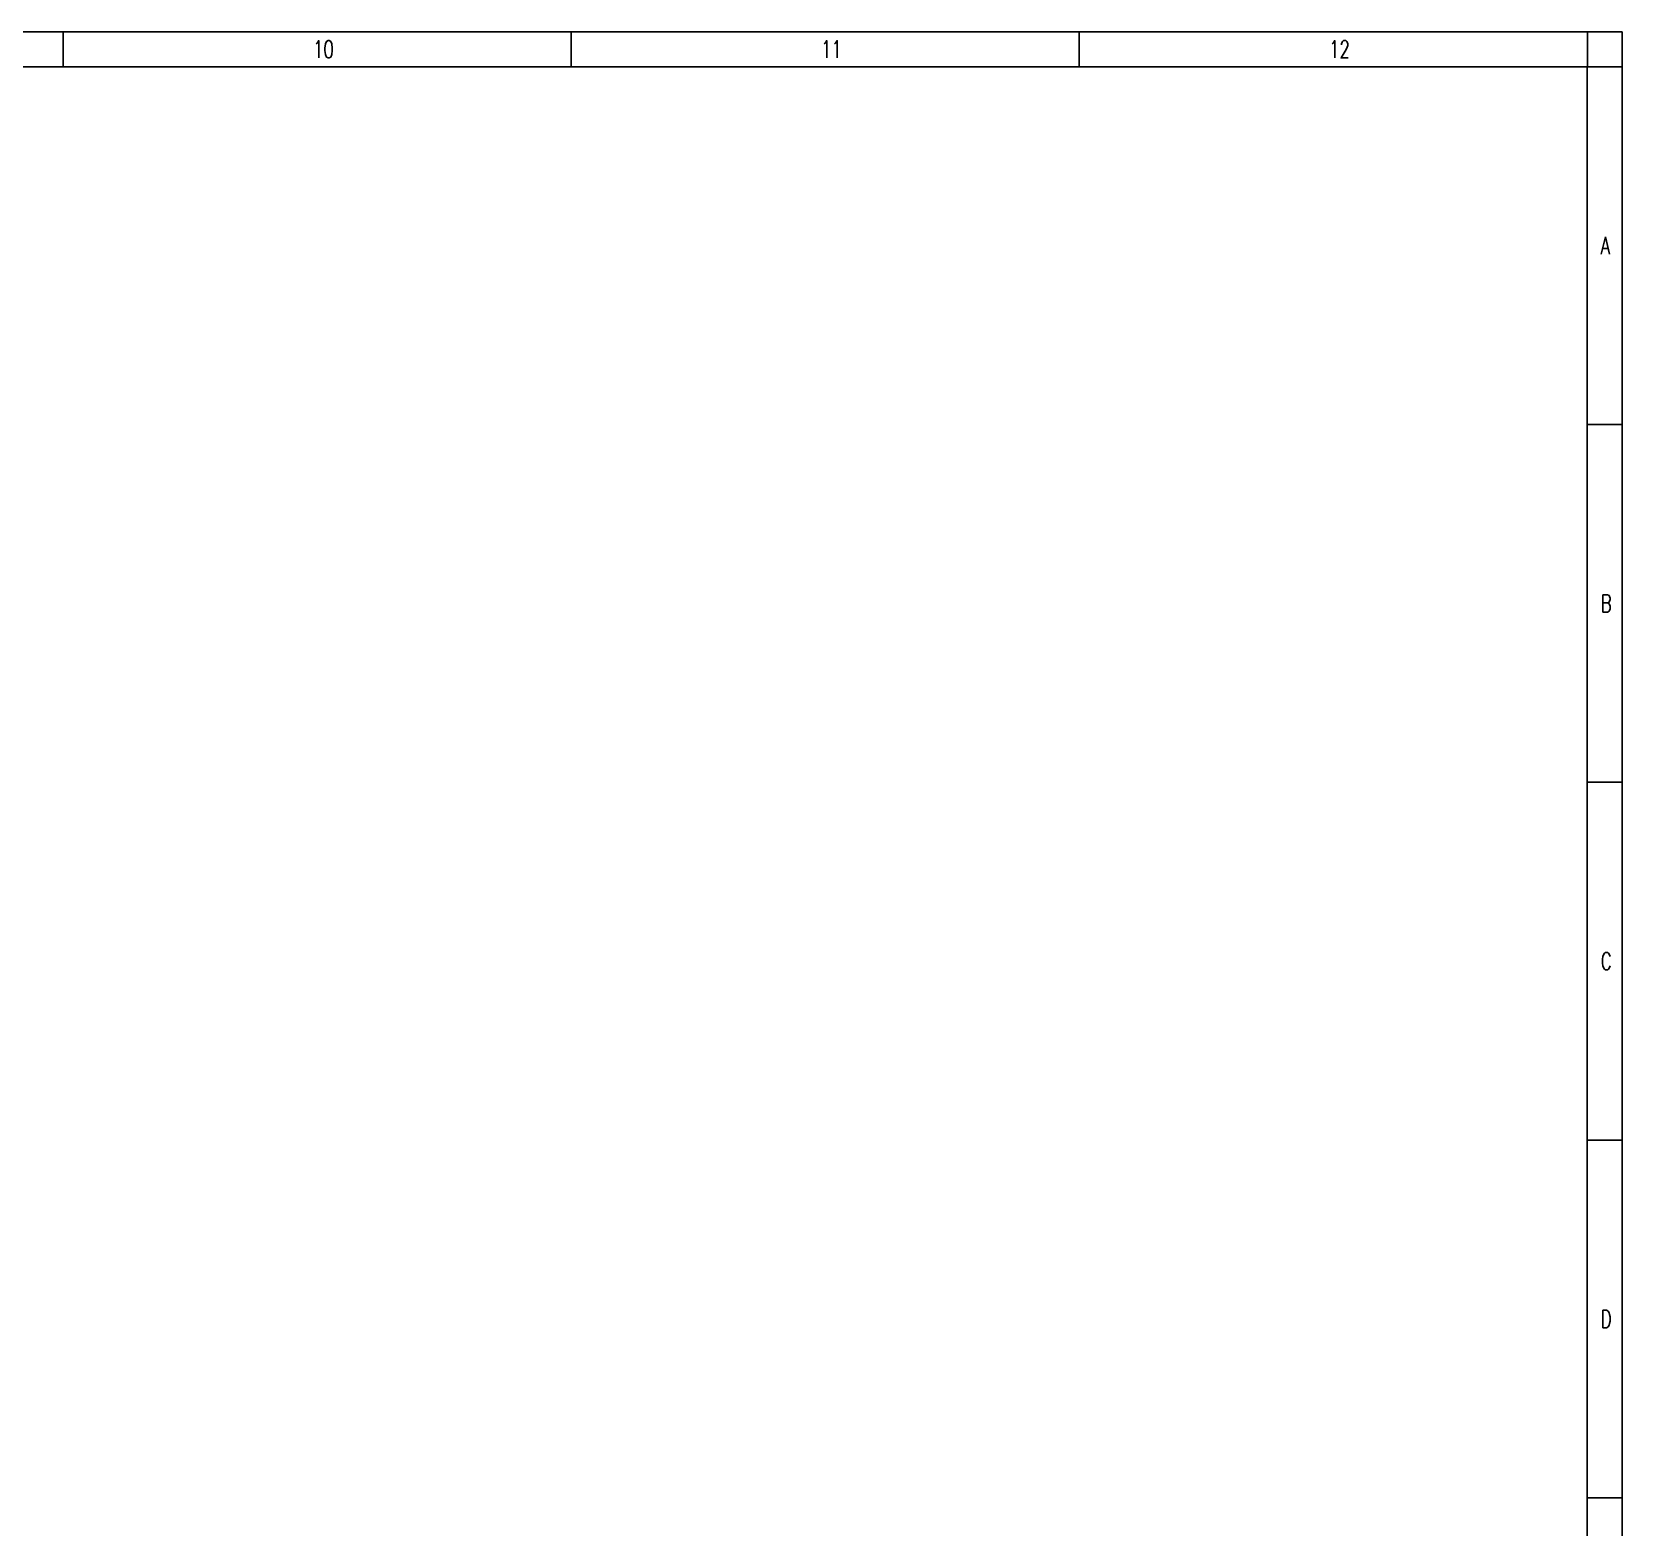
# Model space of a CAD drawing. Header units: inches. Extents: x 6 to 109360, y -14990 to 740552.
# Drawn here: x 1333.9 to 1790.2, y -1809 to -1380.1 of the extents above; entities that cross this region are included whole.
import ezdxf

# ---------------------------------------------------------------- set-up
doc = ezdxf.new("R2010")
doc.units = ezdxf.units.IN
doc.header["$MEASUREMENT"] = 0
doc.styles.add('HZ', font='txt_____.ttf', dxfattribs={"width": 0.7, "bigfont": 'HZTXT'})

msp = doc.modelspace()

# ---------------------------------------------------------------- linework, layer by layer
at = {"color": 4, "flags": 128}
for points in [[(6.21035, -1380.12677), (1790.21035, -1380.12677)], [(1342.96035, -1380.12677), (1342.96035, -1390.12677)], [(1488.71035, -1380.12677), (1488.71035, -1390.12677)], [(1634.46035, -1380.12677), (1634.46035, -1390.12677)], [(1780.21035, -1380.12677), (1780.21035, -1390.12677)], [(1790.21035, -1380.12677), (1790.21035, -2221.12677)]]:
    msp.add_lwpolyline(points, dxfattribs=at)
msp.add_lwpolyline([(31.21035, -1390.12677), (1780.13035, -1390.12677), (1780.13035, -2211.12677), (31.21035, -2211.12677)], close=True)
at = {"flags": 128}
for points in [[(1780.21035, -1390.12677), (1790.21035, -1390.12677)], [(1780.21035, -1492.75177), (1790.21035, -1492.75177)], [(1780.21035, -1595.37677), (1790.21035, -1595.37677)], [(1780.21035, -1698.00177), (1790.21035, -1698.00177)], [(1780.21035, -1800.62677), (1790.21035, -1800.62677)]]:
    msp.add_lwpolyline(points, dxfattribs=at)

# ---------------------------------------------------------------- texts
at = {"color": 0, "style": 'HZ', "width": 0.7}
for s, p in [('10', (1414.59148, -1387.62677)), ('11', (1560.34148, -1387.62677)), ('12', (1706.09148, -1387.62677)), ('A', (1784.0648, -1443.94645)), ('B', (1784.0648, -1546.57145)), ('C', (1784.0648, -1649.19645)), ('D', (1784.0648, -1751.82145))]:
    msp.add_text(s, height=5, dxfattribs=at).set_placement(p)

doc.saveas('drawing.dxf')
